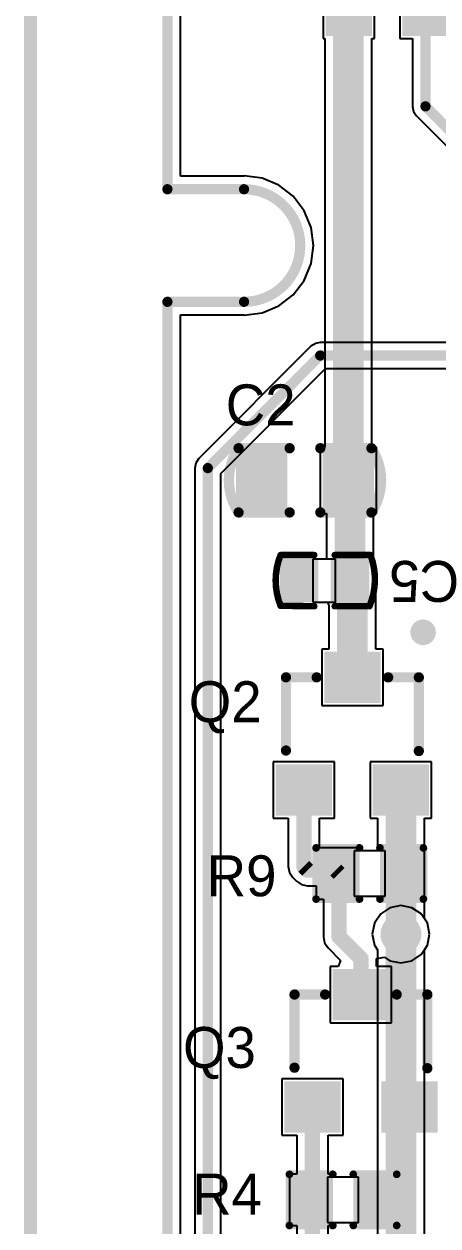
# Model space of a CAD drawing. Extents: x 10.58 to 11.54, y 9.91 to 15.27.
# Drawn here: x 10.598 to 10.917, y 13.875 to 14.8 of the extents above; entities that cross this region are included whole.
import ezdxf

# ---------------------------------------------------------------- set-up
doc = ezdxf.new("R2010")
doc.units = 0
doc.layers.get('0').update_dxf_attribs({"linetype": 'CONTINUOUS'})
for name, color, linetype in [('BOTTOMLAYER', 5, 'CONTINUOUS'), ('KEEPOUTLAYER', 6, 'CONTINUOUS'), ('MULTILAYER', 9, 'CONTINUOUS'), ('TOPLAYER', 1, 'CONTINUOUS'), ('TOPOVERLAY', 2, 'CONTINUOUS'), ('TOPPASTE', 8, 'CONTINUOUS'), ('TOPSOLDER', 216, 'CONTINUOUS'), ('VIAHOLELAYER', 16, 'CONTINUOUS')]:
    doc.layers.add(name, color=color, linetype=linetype)

# ---------------------------------------------------------------- blocks, each defined once
blk = doc.blocks.new('R_0402_28')
at = {"layer": 'TOPLAYER'}
for p, q in [((0.017, 0.0175), (-0.007, 0.0175)), ((-0.007, 0.0175), (-0.007, -0.0175)), ((0.017, -0.0175), (0.017, 0.0175)), ((-0.007, -0.0175), (0.017, -0.0175))]:
    blk.add_line(p, q, dxfattribs=at)
for points in [[(-0.006811, -0.01378), (-0.006811, 0.01378), (-0.030433, -0.01378), (-0.030433, 0.01378)], [(0.040433, -0.01378), (0.040433, 0.01378), (0.016811, -0.01378), (0.016811, 0.01378)]]:
    blk.add_solid(points, dxfattribs=at)
at = {"layer": 'TOPOVERLAY', "const_width": 0.005906}
for points in [[(-0.036339, 0.019685), (-0.002874, 0.019685)], [(-0.036339, -0.019685), (-0.036339, 0.019685)], [(0.012874, 0.019685), (0.046339, 0.019685)], [(0.046339, -0.019685), (0.046339, 0.019685)], [(-0.036339, -0.019685), (-0.002874, -0.019685)], [(0.012874, -0.019685), (0.046339, -0.019685)]]:
    blk.add_lwpolyline(points, dxfattribs=at)
at = {"layer": 'TOPOVERLAY', "const_width": 0.002953}
for points in [[(-0.037815, 0.019685, 1), (-0.034862, 0.019685, 1)], [(-0.037815, 0.019685, 1), (-0.034862, 0.019685, 1)], [(-0.00435, 0.019685, 1), (-0.001398, 0.019685, 1)], [(0.011398, 0.019685, 1), (0.01435, 0.019685, 1)], [(0.044862, 0.019685, 1), (0.047815, 0.019685, 1)], [(0.044862, 0.019685, 1), (0.047815, 0.019685, 1)], [(-0.037815, -0.019685, 1), (-0.034862, -0.019685, 1)], [(-0.037815, -0.019685, 1), (-0.034862, -0.019685, 1)], [(-0.00435, -0.019685, 1), (-0.001398, -0.019685, 1)], [(0.011398, -0.019685, 1), (0.01435, -0.019685, 1)], [(0.044862, -0.019685, 1), (0.047815, -0.019685, 1)], [(0.044862, -0.019685, 1), (0.047815, -0.019685, 1)]]:
    blk.add_lwpolyline(points, format="xyb", close=True, dxfattribs=at)
at = {"layer": 'TOPPASTE'}
for points in [[(-0.006811, -0.01378), (-0.006811, 0.01378), (-0.030433, -0.01378), (-0.030433, 0.01378)], [(0.040433, -0.01378), (0.040433, 0.01378), (0.016811, -0.01378), (0.016811, 0.01378)]]:
    blk.add_solid(points, dxfattribs=at)
at = {"layer": 'TOPSOLDER'}
for points in [[(-0.002811, -0.01778), (-0.002811, 0.01778), (-0.034433, -0.01778), (-0.034433, 0.01778)], [(0.044433, -0.01778), (0.044433, 0.01778), (0.012811, -0.01778), (0.012811, 0.01778)]]:
    blk.add_solid(points, dxfattribs=at)
blk = doc.blocks.new('R_0402_31')
at = {"layer": 'TOPLAYER'}
for p, q in [((0.017, 0.0175), (-0.007, 0.0175)), ((-0.007, 0.0175), (-0.007, -0.0175)), ((0.017, -0.0175), (0.017, 0.0175)), ((-0.007, -0.0175), (0.017, -0.0175))]:
    blk.add_line(p, q, dxfattribs=at)
for points in [[(-0.006811, -0.01378), (-0.006811, 0.01378), (-0.030433, -0.01378), (-0.030433, 0.01378)], [(0.040433, -0.01378), (0.040433, 0.01378), (0.016811, -0.01378), (0.016811, 0.01378)]]:
    blk.add_solid(points, dxfattribs=at)
at = {"layer": 'TOPOVERLAY', "const_width": 0.005906}
for points in [[(-0.002874, 0.019685), (-0.036339, 0.019685)], [(-0.036339, 0.019685), (-0.036339, -0.019685)], [(0.046339, 0.019685), (0.012874, 0.019685)], [(0.046339, 0.019685), (0.046339, -0.019685)], [(-0.002874, -0.019685), (-0.036339, -0.019685)], [(0.046339, -0.019685), (0.012874, -0.019685)]]:
    blk.add_lwpolyline(points, dxfattribs=at)
at = {"layer": 'TOPOVERLAY', "const_width": 0.002953}
for points in [[(-0.037815, 0.019685, 1), (-0.034862, 0.019685, 1)], [(-0.037815, 0.019685, 1), (-0.034862, 0.019685, 1)], [(-0.00435, 0.019685, 1), (-0.001398, 0.019685, 1)], [(0.011398, 0.019685, 1), (0.01435, 0.019685, 1)], [(0.044862, 0.019685, 1), (0.047815, 0.019685, 1)], [(0.044862, 0.019685, 1), (0.047815, 0.019685, 1)], [(-0.037815, -0.019685, 1), (-0.034862, -0.019685, 1)], [(-0.037815, -0.019685, 1), (-0.034862, -0.019685, 1)], [(-0.00435, -0.019685, 1), (-0.001398, -0.019685, 1)], [(0.011398, -0.019685, 1), (0.01435, -0.019685, 1)], [(0.044862, -0.019685, 1), (0.047815, -0.019685, 1)], [(0.044862, -0.019685, 1), (0.047815, -0.019685, 1)]]:
    blk.add_lwpolyline(points, format="xyb", close=True, dxfattribs=at)
at = {"layer": 'TOPPASTE'}
for points in [[(-0.006811, -0.01378), (-0.006811, 0.01378), (-0.030433, -0.01378), (-0.030433, 0.01378)], [(0.040433, -0.01378), (0.040433, 0.01378), (0.016811, -0.01378), (0.016811, 0.01378)]]:
    blk.add_solid(points, dxfattribs=at)
at = {"layer": 'TOPSOLDER'}
for points in [[(-0.002811, -0.01778), (-0.002811, 0.01778), (-0.034433, -0.01778), (-0.034433, 0.01778)], [(0.044433, -0.01778), (0.044433, 0.01778), (0.012811, -0.01778), (0.012811, 0.01778)]]:
    blk.add_solid(points, dxfattribs=at)
blk = doc.blocks.new('TU1501WNR_5PS_VOID___NL_36')
at = {"layer": 'TOPLAYER'}
for points in [[(-0.035827, 0.058598), (0.027165, 0.058598), (-0.035827, 0.133402), (0.027165, 0.133402)], [(0.379134, 0.058598), (0.442126, 0.058598), (0.379134, 0.133402), (0.442126, 0.133402)], [(0.074803, -0.130709), (0.102362, -0.130709), (0.074803, 0.00315), (0.102362, 0.00315)], [(0.133858, -0.130709), (0.161417, -0.130709), (0.133858, 0.00315), (0.161417, 0.00315)], [(0.192913, -0.130709), (0.220472, -0.130709), (0.192913, 0.00315), (0.220472, 0.00315)], [(0.251968, -0.130709), (0.279527, -0.130709), (0.251968, 0.00315), (0.279527, 0.00315)], [(0.311024, -0.130709), (0.338583, -0.130709), (0.311024, 0.00315), (0.338583, 0.00315)]]:
    blk.add_solid(points, dxfattribs=at)
at = {"layer": 'TOPOVERLAY', "const_width": 0.003937}
for points in [[(0, 0.169291), (0.413386, 0.169291)], [(0, 0), (0, 0.169291)], [(0.413386, 0), (0.413386, 0.169291)], [(0, 0), (0.413386, 0)]]:
    blk.add_lwpolyline(points, dxfattribs=at)
at = {"layer": 'TOPOVERLAY'}
for points, const_width in [([(-0.000984, 0.169291, 1), (0.000984, 0.169291, 1)], 0.001969), ([(-0.000984, 0.169291, 1), (0.000984, 0.169291, 1)], 0.001969), ([(0.412402, 0.169291, 1), (0.41437, 0.169291, 1)], 0.001969), ([(0.412402, 0.169291, 1), (0.41437, 0.169291, 1)], 0.001969), ([(-0.000984, 0, 1), (0.000984, 0, 1)], 0.001969), ([(-0.000984, 0, 1), (0.000984, 0, 1)], 0.001969), ([(0.412402, 0, 1), (0.41437, 0, 1)], 0.001969), ([(0.412402, 0, 1), (0.41437, 0, 1)], 0.001969), ([(0.053044, -0.047968, 1), (0.055997, -0.047968, 1)], 0.002953), ([(0.053076, -0.049, 1), (0.056029, -0.049, 1)], 0.002953)]:
    blk.add_lwpolyline(points, format="xyb", close=True, dxfattribs=dict(at, const_width=const_width))
at = {"layer": 'TOPOVERLAY', "const_width": 0.005906}
blk.add_lwpolyline([(0.054553, -0.049, -64.078045), (0.054521, -0.047968)], format="xyb", dxfattribs=at)
at = {"layer": 'TOPPASTE'}
for points in [[(-0.035827, 0.058598), (0.027165, 0.058598), (-0.035827, 0.133402), (0.027165, 0.133402)], [(0.379134, 0.058598), (0.442126, 0.058598), (0.379134, 0.133402), (0.442126, 0.133402)], [(0.074803, -0.130709), (0.102362, -0.130709), (0.074803, 0.00315), (0.102362, 0.00315)], [(0.133858, -0.130709), (0.161417, -0.130709), (0.133858, 0.00315), (0.161417, 0.00315)], [(0.192913, -0.130709), (0.220472, -0.130709), (0.192913, 0.00315), (0.220472, 0.00315)], [(0.251968, -0.130709), (0.279527, -0.130709), (0.251968, 0.00315), (0.279527, 0.00315)], [(0.311024, -0.130709), (0.338583, -0.130709), (0.311024, 0.00315), (0.338583, 0.00315)]]:
    blk.add_solid(points, dxfattribs=at)
at = {"layer": 'TOPSOLDER'}
for points in [[(-0.039827, 0.054599), (0.031165, 0.054599), (-0.039827, 0.137402), (0.031165, 0.137402)], [(0.375134, 0.054599), (0.446126, 0.054599), (0.375134, 0.137402), (0.446126, 0.137402)], [(0.070803, -0.134709), (0.106362, -0.134709), (0.070803, 0.00715), (0.106362, 0.00715)], [(0.129858, -0.134709), (0.165417, -0.134709), (0.129858, 0.00715), (0.165417, 0.00715)], [(0.188913, -0.134709), (0.224472, -0.134709), (0.188913, 0.00715), (0.224472, 0.00715)], [(0.247969, -0.134709), (0.283527, -0.134709), (0.247969, 0.00715), (0.283527, 0.00715)], [(0.307024, -0.134709), (0.342583, -0.134709), (0.307024, 0.00715), (0.342583, 0.00715)]]:
    blk.add_solid(points, dxfattribs=at)
blk = doc.blocks.new('C_0402_47')
at = {"layer": 'TOPLAYER'}
for p, q in [((0.008518, 0.0165), (-0.008982, 0.0165)), ((-0.008982, 0.0165), (-0.008982, -0.0165)), ((0.008518, -0.016), (0.008518, 0.0165)), ((-0.008982, -0.0165), (0.009018, -0.0165)), ((0.009018, -0.0165), (0.008518, -0.016))]:
    blk.add_line(p, q, dxfattribs=at)
for points in [[(-0.00884, -0.012795), (-0.00884, 0.012795), (-0.030494, -0.012795), (-0.030494, 0.012795)], [(0.03053, -0.012795), (0.03053, 0.012795), (0.008876, -0.012795), (0.008876, 0.012795)]]:
    blk.add_solid(points, dxfattribs=at)
at = {"layer": 'TOPOVERLAY', "const_width": 0.005}
for points in [[(-0.03382, -0.019341, -0.193022), (-0.033854, 0.01965)], [(0.035464, 0.019716, -0.191665), (0.034708, -0.019637)]]:
    blk.add_lwpolyline(points, format="xyb", dxfattribs=at)
at = {"layer": 'TOPOVERLAY', "const_width": 0.0025}
for points in [[(-0.035104, 0.01965, 1), (-0.032604, 0.01965, 1)], [(-0.03509, 0.019685, 1), (-0.03259, 0.019685, 1)], [(-0.009106, 0.019685, 1), (-0.006606, 0.019685, 1)], [(0.006642, 0.019685, 1), (0.009142, 0.019685, 1)], [(0.034214, 0.019716, 1), (0.036714, 0.019716, 1)], [(0.034225, 0.019685, 1), (0.036726, 0.019685, 1)], [(-0.03509, -0.019291, 1), (-0.03259, -0.019291, 1)], [(-0.03507, -0.019341, 1), (-0.03257, -0.019341, 1)], [(-0.009106, -0.019685, 1), (-0.006606, -0.019685, 1)], [(0.006642, -0.019685, 1), (0.009142, -0.019685, 1)], [(0.033438, -0.019685, 1), (0.035938, -0.019685, 1)], [(0.033458, -0.019637, 1), (0.035958, -0.019637, 1)]]:
    blk.add_lwpolyline(points, format="xyb", close=True, dxfattribs=at)
at = {"layer": 'TOPOVERLAY', "const_width": 0.005}
for points in [[(-0.03384, 0.019685), (-0.007856, 0.019685)], [(0.007892, 0.019685), (0.035476, 0.019685)], [(-0.03384, -0.019291), (-0.007856, -0.019685)], [(0.007892, -0.019685), (0.034688, -0.019685)]]:
    blk.add_lwpolyline(points, dxfattribs=at)
at = {"layer": 'TOPPASTE'}
for points in [[(-0.00884, -0.012795), (-0.00884, 0.012795), (-0.030494, -0.012795), (-0.030494, 0.012795)], [(0.03053, -0.012795), (0.03053, 0.012795), (0.008876, -0.012795), (0.008876, 0.012795)]]:
    blk.add_solid(points, dxfattribs=at)
at = {"layer": 'TOPSOLDER'}
for points in [[(-0.00484, -0.016795), (-0.00484, 0.016795), (-0.034494, -0.016795), (-0.034494, 0.016795)], [(0.03453, -0.016795), (0.03453, 0.016795), (0.004876, -0.016795), (0.004876, 0.016795)]]:
    blk.add_solid(points, dxfattribs=at)
blk = doc.blocks.new('C_0603_50')
at = {"layer": 'TOPLAYER'}
for points in [[(-0.017717, -0.019685), (-0.017717, 0.019685), (-0.049213, -0.019685), (-0.049213, 0.019685)], [(0.049213, -0.019685), (0.049213, 0.019685), (0.017717, -0.019685), (0.017717, 0.019685)]]:
    blk.add_solid(points, dxfattribs=at)
at = {"layer": 'TOPOVERLAY', "const_width": 0.007874}
for points in [[(-0.051181, -0.024708, -0.302775), (-0.051181, 0.024708)], [(0.051181, 0.024708, -0.302775), (0.051181, -0.024708)]]:
    blk.add_lwpolyline(points, format="xyb", dxfattribs=at)
at = {"layer": 'TOPOVERLAY', "const_width": 0.003937}
for points in [[(-0.05315, 0.024708, 1), (-0.049213, 0.024708, 1)], [(-0.05315, 0.024708, 1), (-0.049213, 0.024708, 1)], [(-0.01378, 0.024708, 1), (-0.009843, 0.024708, 1)], [(0.009843, 0.024708, 1), (0.01378, 0.024708, 1)], [(0.049213, 0.024708, 1), (0.05315, 0.024708, 1)], [(0.049213, 0.024708, 1), (0.05315, 0.024708, 1)], [(-0.05315, -0.024708, 1), (-0.049213, -0.024708, 1)], [(-0.05315, -0.024708, 1), (-0.049213, -0.024708, 1)], [(-0.01378, -0.024708, 1), (-0.009843, -0.024708, 1)], [(0.009843, -0.024708, 1), (0.01378, -0.024708, 1)], [(0.049213, -0.024708, 1), (0.05315, -0.024708, 1)], [(0.049213, -0.024708, 1), (0.05315, -0.024708, 1)]]:
    blk.add_lwpolyline(points, format="xyb", close=True, dxfattribs=at)
at = {"layer": 'TOPOVERLAY', "const_width": 0.007874}
for points in [[(-0.051181, 0.024708), (-0.011811, 0.024708)], [(0.011811, 0.024708), (0.051181, 0.024708)], [(-0.051181, -0.024708), (-0.011811, -0.024708)], [(0.011811, -0.024708), (0.051181, -0.024708)]]:
    blk.add_lwpolyline(points, dxfattribs=at)
at = {"layer": 'TOPPASTE'}
for points in [[(-0.017717, -0.019685), (-0.017717, 0.019685), (-0.049213, -0.019685), (-0.049213, 0.019685)], [(0.049213, -0.019685), (0.049213, 0.019685), (0.017717, -0.019685), (0.017717, 0.019685)]]:
    blk.add_solid(points, dxfattribs=at)
at = {"layer": 'TOPSOLDER'}
for points in [[(-0.013717, -0.023685), (-0.013717, 0.023685), (-0.053213, -0.023685), (-0.053213, 0.023685)], [(0.053213, -0.023685), (0.053213, 0.023685), (0.013717, -0.023685), (0.013717, 0.023685)]]:
    blk.add_solid(points, dxfattribs=at)
blk = doc.blocks.new('SOT_23_59')
at = {"layer": 'TOPLAYER'}
for points in [[(-0.017716, -0.015748), (0.017716, -0.015748), (-0.017716, 0.015748), (0.017716, 0.015748)], [(-0.055118, -0.102362), (-0.019685, -0.102362), (-0.055118, -0.070866), (-0.019685, -0.070866)], [(0.019686, -0.102362), (0.055119, -0.102362), (0.019686, -0.070866), (0.055119, -0.070866)]]:
    blk.add_solid(points, dxfattribs=at)
at = {"layer": 'TOPOVERLAY', "const_width": 0.003937}
for points in [[(-0.05315, 0, 1), (-0.049213, 0, 1)], [(-0.05315, 0, 1), (-0.049213, 0, 1)], [(-0.029528, 0, 1), (-0.025591, 0, 1)], [(0.025591, 0, 1), (0.029528, 0, 1)], [(0.049213, 0, 1), (0.05315, 0, 1)], [(0.049213, 0, 1), (0.05315, 0, 1)], [(-0.05315, -0.056299, 1), (-0.049213, -0.056299, 1)], [(0.049213, -0.056693, 1), (0.05315, -0.056693, 1)]]:
    blk.add_lwpolyline(points, format="xyb", close=True, dxfattribs=at)
at = {"layer": 'TOPOVERLAY', "const_width": 0.007874}
for points in [[(-0.051181, 0), (-0.027559, 0)], [(-0.051181, -0.056299), (-0.051181, 0)], [(0.027559, 0), (0.051181, 0)], [(0.051181, -0.056693), (0.051181, 0)]]:
    blk.add_lwpolyline(points, dxfattribs=at)
at = {"layer": 'TOPPASTE'}
for points in [[(-0.017716, -0.015748), (0.017716, -0.015748), (-0.017716, 0.015748), (0.017716, 0.015748)], [(-0.055118, -0.102362), (-0.019685, -0.102362), (-0.055118, -0.070866), (-0.019685, -0.070866)], [(0.019686, -0.102362), (0.055119, -0.102362), (0.019686, -0.070866), (0.055119, -0.070866)]]:
    blk.add_solid(points, dxfattribs=at)
at = {"layer": 'TOPSOLDER'}
for points in [[(-0.021716, -0.019748), (0.021716, -0.019748), (-0.021716, 0.019748), (0.021716, 0.019748)], [(-0.059118, -0.106362), (-0.015685, -0.106362), (-0.059118, -0.066866), (-0.015685, -0.066866)], [(0.015686, -0.106362), (0.059118, -0.106362), (0.015686, -0.066866), (0.059118, -0.066866)]]:
    blk.add_solid(points, dxfattribs=at)
blk = doc.blocks.new('SOT_23_60')
at = {"layer": 'TOPLAYER'}
for points in [[(-0.017716, -0.015748), (0.017716, -0.015748), (-0.017716, 0.015748), (0.017716, 0.015748)], [(-0.055118, -0.102362), (-0.019685, -0.102362), (-0.055118, -0.070866), (-0.019685, -0.070866)], [(0.019686, -0.102362), (0.055119, -0.102362), (0.019686, -0.070866), (0.055119, -0.070866)]]:
    blk.add_solid(points, dxfattribs=at)
at = {"layer": 'TOPOVERLAY', "const_width": 0.003937}
for points in [[(-0.05315, 0, 1), (-0.049213, 0, 1)], [(-0.05315, 0, 1), (-0.049213, 0, 1)], [(-0.029528, 0, 1), (-0.025591, 0, 1)], [(0.025591, 0, 1), (0.029528, 0, 1)], [(0.049213, 0, 1), (0.05315, 0, 1)], [(0.049213, 0, 1), (0.05315, 0, 1)], [(-0.05315, -0.056299, 1), (-0.049213, -0.056299, 1)], [(0.049213, -0.056693, 1), (0.05315, -0.056693, 1)]]:
    blk.add_lwpolyline(points, format="xyb", close=True, dxfattribs=at)
at = {"layer": 'TOPOVERLAY', "const_width": 0.007874}
for points in [[(-0.051181, 0), (-0.027559, 0)], [(-0.051181, -0.056299), (-0.051181, 0)], [(0.027559, 0), (0.051181, 0)], [(0.051181, -0.056693), (0.051181, 0)]]:
    blk.add_lwpolyline(points, dxfattribs=at)
at = {"layer": 'TOPPASTE'}
for points in [[(-0.017716, -0.015748), (0.017716, -0.015748), (-0.017716, 0.015748), (0.017716, 0.015748)], [(-0.055118, -0.102362), (-0.019685, -0.102362), (-0.055118, -0.070866), (-0.019685, -0.070866)], [(0.019686, -0.102362), (0.055119, -0.102362), (0.019686, -0.070866), (0.055119, -0.070866)]]:
    blk.add_solid(points, dxfattribs=at)
at = {"layer": 'TOPSOLDER'}
for points in [[(-0.021716, -0.019748), (0.021716, -0.019748), (-0.021716, 0.019748), (0.021716, 0.019748)], [(-0.059118, -0.106362), (-0.015685, -0.106362), (-0.059118, -0.066866), (-0.015685, -0.066866)], [(0.015686, -0.106362), (0.059118, -0.106362), (0.015686, -0.066866), (0.059118, -0.066866)]]:
    blk.add_solid(points, dxfattribs=at)

msp = doc.modelspace()

# ---------------------------------------------------------------- linework, layer by layer
at = {"layer": 'BOTTOMLAYER'}
for p, q in [((10.718394, 14.683002), (10.718394, 15.092065)), ((10.767414, 14.683002), (10.718394, 14.683002)), ((10.781289, 14.681441), (10.767414, 14.683268)), ((10.767414, 14.683268), (10.767414, 14.683002)), ((10.794218, 14.676085), (10.781289, 14.681441)), ((10.805321, 14.667566), (10.794218, 14.676085)), ((10.81384, 14.656463), (10.805321, 14.667566)), ((10.819195, 14.643534), (10.81384, 14.656463)), ((10.821022, 14.629659), (10.819195, 14.643534)), ((10.819195, 14.615785), (10.821022, 14.629659)), ((10.81384, 14.602855), (10.819195, 14.615785)), ((10.805321, 14.591753), (10.81384, 14.602855)), ((10.794218, 14.583233), (10.805321, 14.591753)), ((10.718394, 12.651505), (10.718394, 14.576317)), ((10.718394, 14.576317), (10.767414, 14.576317)), ((10.767414, 14.576051), (10.781289, 14.577878)), ((10.767414, 14.576317), (10.767414, 14.576051)), ((10.781289, 14.577878), (10.794218, 14.583233)), ((10.818979, 14.55211), (10.732365, 14.465496)), ((10.821155, 14.553563), (10.818979, 14.55211)), ((10.822235, 14.554285), (10.821155, 14.553563)), ((10.826075, 14.555049), (10.822235, 14.554285)), ((11.025258, 14.555049), (10.826075, 14.555049)), ((10.749496, 14.454243), (10.830232, 14.534979)), ((10.830232, 14.534979), (11.025258, 14.534979)), ((10.732365, 14.465496), (10.73019, 14.46224)), ((10.73019, 14.46224), (10.729426, 14.4584)), ((10.729426, 14.4584), (10.729426, 12.845801)), ((10.749496, 12.849958), (10.749496, 14.454243)), ((10.88828, 14.121816), (10.879831, 14.120135)), ((10.896729, 14.120135), (10.88828, 14.121816)), ((10.872669, 14.11535), (10.867883, 14.108187)), ((10.879831, 14.120135), (10.872669, 14.11535)), ((10.903891, 14.11535), (10.896729, 14.120135)), ((10.908677, 14.108187), (10.903891, 14.11535)), ((10.867883, 14.108187), (10.866202, 14.099738)), ((10.910358, 14.099738), (10.908677, 14.108187)), ((10.866202, 14.099738), (10.867883, 14.09129)), ((10.908677, 14.09129), (10.910358, 14.099738)), ((10.867883, 14.09129), (10.870216, 14.087797)), ((10.870216, 14.087797), (10.870216, 12.451951)), ((10.906344, 14.087797), (10.908677, 14.09129)), ((10.906344, 12.453537), (10.906344, 14.087797))]:
    msp.add_line(p, q, dxfattribs=at)
for points, const_width in [([(10.739461, 14.4584), (10.826075, 14.545014)], 0.007874), ([(10.826075, 14.545014), (11.037493, 14.545014)], 0.007874), ([(10.739461, 12.845801), (10.739461, 14.4584)], 0.007874), ([(10.88828, 12.451951), (10.88828, 14.099738)], 0.023622)]:
    msp.add_lwpolyline(points, dxfattribs=dict(at, const_width=const_width))
for points, const_width in [([(10.824107, 14.545014, 1), (10.828044, 14.545014, 1)], 0.003937), ([(10.824107, 14.545014, 1), (10.828044, 14.545014, 1)], 0.003937), ([(10.737493, 14.4584, 1), (10.74143, 14.4584, 1)], 0.003937), ([(10.737493, 14.4584, 1), (10.74143, 14.4584, 1)], 0.003937), ([(10.900438, 14.332101, 1), (10.91028, 14.332101, 1)], 0.009843), ([(10.880406, 14.099738, 1), (10.896154, 14.099738, 1)], 0.015748), ([(10.882375, 14.099738, 1), (10.894186, 14.099738, 1)], 0.011811)]:
    msp.add_lwpolyline(points, format="xyb", close=True, dxfattribs=dict(at, const_width=const_width))
at = {"layer": 'KEEPOUTLAYER'}
for points, const_width in [([(10.602847, 12.93514), (10.602847, 15.102101)], 0.01), ([(10.708359, 14.672966), (10.708359, 15.102101)], 0.007874), ([(10.708359, 14.672966), (10.767414, 14.672966)], 0.007874), ([(10.708359, 14.586352), (10.767414, 14.586352)], 0.007874), ([(10.708359, 12.641469), (10.708359, 14.586352)], 0.007874)]:
    msp.add_lwpolyline(points, dxfattribs=dict(at, const_width=const_width))
at = {"layer": 'KEEPOUTLAYER', "const_width": 0.003937}
for points in [[(10.70639, 14.672966, 1), (10.710327, 14.672966, 1)], [(10.70639, 14.672966, 1), (10.710327, 14.672966, 1)], [(10.765446, 14.672966, 1), (10.769383, 14.672966, 1)], [(10.765446, 14.672966, 1), (10.769383, 14.672966, 1)], [(10.70639, 14.586352, 1), (10.710327, 14.586352, 1)], [(10.70639, 14.586352, 1), (10.710327, 14.586352, 1)], [(10.765446, 14.586352, 1), (10.769383, 14.586352, 1)], [(10.765446, 14.586352, 1), (10.769383, 14.586352, 1)]]:
    msp.add_lwpolyline(points, format="xyb", close=True, dxfattribs=at)
at = {"layer": 'KEEPOUTLAYER', "const_width": 0.007874}
msp.add_lwpolyline([(10.767414, 14.672966, -1), (10.767414, 14.586352)], format="xyb", dxfattribs=at)
at = {"layer": 'MULTILAYER'}
for points, const_width in [([(10.900438, 14.332101, 1), (10.91028, 14.332101, 1)], 0.009843), ([(10.880406, 14.099738, 1), (10.896154, 14.099738, 1)], 0.015748)]:
    msp.add_lwpolyline(points, format="xyb", close=True, dxfattribs=dict(at, const_width=const_width))
at = {"layer": 'TOPLAYER'}
for p, q in [((10.718394, 14.683002), (10.718394, 14.978302)), ((10.828456, 14.934664), (10.828456, 14.788995)), ((10.867826, 14.788995), (10.867826, 14.934664)), ((10.887512, 14.934664), (10.887512, 14.788995)), ((10.828456, 14.788995), (10.82976, 14.788995)), ((10.82976, 14.788995), (10.82976, 14.474591)), ((10.865887, 14.474591), (10.865887, 14.788995)), ((10.865887, 14.788995), (10.867826, 14.788995)), ((10.887512, 14.788995), (10.897161, 14.788995)), ((10.897161, 14.788995), (10.897161, 14.736727)), ((10.897161, 14.736727), (10.897161, 14.736727)), ((10.897161, 14.736727), (10.897161, 14.736727)), ((10.897161, 14.736727), (10.897925, 14.732887)), ((10.897925, 14.732887), (10.900101, 14.729631)), ((10.900101, 14.729631), (10.923127, 14.706605)), ((10.767414, 14.683002), (10.718394, 14.683002)), ((10.781289, 14.681441), (10.767414, 14.683268)), ((10.767414, 14.683268), (10.767414, 14.683002)), ((10.794218, 14.676085), (10.781289, 14.681441)), ((10.805321, 14.667566), (10.794218, 14.676085)), ((10.81384, 14.656463), (10.805321, 14.667566)), ((10.819195, 14.643534), (10.81384, 14.656463)), ((10.821022, 14.629659), (10.819195, 14.643534)), ((10.819195, 14.615785), (10.821022, 14.629659)), ((10.81384, 14.602855), (10.819195, 14.615785)), ((10.805321, 14.591753), (10.81384, 14.602855)), ((10.794218, 14.583233), (10.805321, 14.591753)), ((10.718394, 12.651505), (10.718394, 14.576317)), ((10.718394, 14.576317), (10.767414, 14.576317)), ((10.767414, 14.576051), (10.781289, 14.577878)), ((10.767414, 14.576317), (10.767414, 14.576051)), ((10.781289, 14.577878), (10.794218, 14.583233)), ((10.82976, 14.474591), (10.82617, 14.474591)), ((10.82617, 14.474591), (10.82617, 14.42341)), ((10.869477, 14.474591), (10.865887, 14.474591)), ((10.869477, 14.42341), (10.869477, 14.474591)), ((10.82617, 14.42341), (10.830998, 14.42341)), ((10.830998, 14.42341), (10.830998, 14.388301)), ((10.867125, 14.377557), (10.867125, 14.42341)), ((10.867125, 14.42341), (10.869477, 14.42341)), ((10.830998, 14.388301), (10.820377, 14.388301)), ((10.820377, 14.388301), (10.820377, 14.355301)), ((10.867567, 14.376897), (10.867125, 14.377557)), ((10.868942, 14.369984), (10.867567, 14.376897)), ((10.868942, 14.319054), (10.868942, 14.369984)), ((10.820377, 14.355301), (10.83233, 14.355301)), ((10.83233, 14.355301), (10.83233, 14.3531)), ((10.83233, 14.3531), (10.832814, 14.3531)), ((10.832814, 14.3531), (10.832814, 14.319054)), ((10.832814, 14.319054), (10.827256, 14.319054)), ((10.827256, 14.319054), (10.827256, 14.275747)), ((10.8745, 14.319054), (10.868942, 14.319054)), ((10.8745, 14.275747), (10.8745, 14.319054)), ((10.827256, 14.275747), (10.8745, 14.275747)), ((10.837098, 14.23244), (10.789855, 14.23244)), ((10.789855, 14.23244), (10.789855, 14.189133)), ((10.837098, 14.189133), (10.837098, 14.23244)), ((10.911902, 14.23244), (10.864658, 14.23244)), ((10.864658, 14.23244), (10.864658, 14.189133)), ((10.911902, 14.189133), (10.911902, 14.23244)), ((10.789855, 14.189133), (10.801434, 14.189133)), ((10.801434, 14.189133), (10.801434, 14.151983)), ((10.825519, 14.166186), (10.825519, 14.189133)), ((10.825519, 14.189133), (10.837098, 14.189133)), ((10.864658, 14.189133), (10.870216, 14.189133)), ((10.870216, 14.189133), (10.870216, 14.166186)), ((10.906344, 14.11168), (10.906344, 14.189133)), ((10.906344, 14.189133), (10.911902, 14.189133)), ((10.858353, 14.166186), (10.825519, 14.166186)), ((10.858353, 14.164001), (10.858353, 14.166186)), ((10.870164, 14.164001), (10.858353, 14.164001)), ((10.870216, 14.166186), (10.870164, 14.166186)), ((10.870164, 14.166186), (10.870164, 14.164001)), ((10.801434, 14.151983), (10.801434, 14.151983)), ((10.801434, 14.151983), (10.802351, 14.147374)), ((10.802351, 14.147374), (10.804961, 14.143468)), ((10.804961, 14.143468), (10.807844, 14.140585)), ((10.807844, 14.140585), (10.81175, 14.137975)), ((10.81175, 14.137975), (10.816359, 14.137058)), ((10.816359, 14.137058), (10.816359, 14.137058)), ((10.816359, 14.137058), (10.82292, 14.137058)), ((10.82292, 14.137058), (10.82292, 14.126816)), ((10.82292, 14.126816), (10.828594, 14.126816)), ((10.828594, 14.126816), (10.828594, 14.097823)), ((10.908677, 14.108187), (10.906344, 14.11168)), ((10.910358, 14.099738), (10.908677, 14.108187)), ((10.828594, 14.097823), (10.828594, 14.097823)), ((10.828594, 14.097823), (10.829511, 14.093214)), ((10.829511, 14.093214), (10.832121, 14.089307)), ((10.908677, 14.09129), (10.910358, 14.099738)), ((10.832121, 14.089307), (10.841776, 14.079653)), ((10.896729, 14.079341), (10.903891, 14.084127)), ((10.903891, 14.084127), (10.908677, 14.09129)), ((10.839862, 14.075034), (10.833837, 14.075034)), ((10.833837, 14.075034), (10.833837, 14.031727)), ((10.841776, 14.079653), (10.839862, 14.075034)), ((10.869501, 14.08094), (10.869681, 14.081036)), ((10.869501, 14.075034), (10.869501, 14.08094)), ((10.881081, 14.075034), (10.869501, 14.075034)), ((10.869681, 14.081036), (10.875548, 14.082204)), ((10.875548, 14.082204), (10.879831, 14.079341)), ((10.879831, 14.079341), (10.88828, 14.077661)), ((10.881081, 14.031727), (10.881081, 14.075034)), ((10.88828, 14.077661), (10.896729, 14.079341)), ((10.833837, 14.031727), (10.881081, 14.031727)), ((10.843679, 13.988419), (10.796435, 13.988419)), ((10.796435, 13.988419), (10.796435, 13.945112)), ((10.843679, 13.945112), (10.843679, 13.988419)), ((10.796435, 13.945112), (10.808015, 13.945112)), ((10.808015, 13.945112), (10.808015, 13.915065)), ((10.8321, 13.915065), (10.8321, 13.945112)), ((10.8321, 13.945112), (10.843679, 13.945112)), ((10.808015, 13.915065), (10.802341, 13.915065)), ((10.802341, 13.915065), (10.802341, 13.875695)), ((10.837774, 13.915065), (10.8321, 13.915065)), ((10.837774, 13.91288), (10.837774, 13.915065)), ((10.855679, 13.91288), (10.837774, 13.91288)), ((10.855679, 13.87788), (10.855679, 13.91288)), ((10.802341, 13.875695), (10.808016, 13.875695)), ((10.808016, 13.875695), (10.808016, 13.837239)), ((10.832101, 13.837239), (10.832101, 13.875695)), ((10.832101, 13.875695), (10.837774, 13.875695)), ((10.837774, 13.875695), (10.837774, 13.87788)), ((10.837774, 13.87788), (10.855679, 13.87788))]:
    msp.add_line(p, q, dxfattribs=at)
for points, const_width in [([(10.847823, 14.449001), (10.847823, 14.861512)], 0.023622), ([(10.907197, 14.736727), (10.907197, 14.86183)], 0.007874), ([(10.907197, 14.736727), (10.933162, 14.710762)], 0.007874), ([(10.847823, 14.449001), (10.849062, 14.447762)], 0.023622), ([(10.849062, 14.371801), (10.849062, 14.447762)], 0.023622), ([(10.849062, 14.371801), (10.850878, 14.369984)], 0.023622), ([(10.850878, 14.297401), (10.850878, 14.369984)], 0.023622), ([(10.813477, 14.151983), (10.813477, 14.210786)], 0.011811), ([(10.88828, 14.099738), (10.88828, 14.210786)], 0.023622), ([(10.813477, 14.151983), (10.816359, 14.149101)], 0.011811), ([(10.816359, 14.149101), (10.838037, 14.149101)], 0.011811), ([(10.838037, 14.149101), (10.840637, 14.146501)], 0.011811), ([(10.840637, 14.097823), (10.840637, 14.146501)], 0.011811), ([(10.840637, 14.097823), (10.857459, 14.081001)], 0.011811), ([(10.857459, 14.05338), (10.857459, 14.081001)], 0.011811), ([(10.820057, 13.89538), (10.820057, 13.966766)], 0.011811), ([(10.820057, 13.89538), (10.820059, 13.895378)], 0.011811), ([(10.820059, 13.819523), (10.820059, 13.895378)], 0.011811)]:
    msp.add_lwpolyline(points, dxfattribs=dict(at, const_width=const_width))
for points, const_width in [([(10.905228, 14.736727, 1), (10.909165, 14.736727, 1)], 0.003937), ([(10.905228, 14.736727, 1), (10.909165, 14.736727, 1)], 0.003937), ([(10.841918, 14.449001, 1), (10.853729, 14.449001, 1)], 0.011811), ([(10.841918, 14.449001, 1), (10.853729, 14.449001, 1)], 0.011811), ([(10.843156, 14.447762, 1), (10.854967, 14.447762, 1)], 0.011811), ([(10.843156, 14.447762, 1), (10.854967, 14.447762, 1)], 0.011811), ([(10.843156, 14.371801, 1), (10.854967, 14.371801, 1)], 0.011811), ([(10.843156, 14.371801, 1), (10.854967, 14.371801, 1)], 0.011811), ([(10.844973, 14.369984, 1), (10.856784, 14.369984, 1)], 0.011811), ([(10.844973, 14.369984, 1), (10.856784, 14.369984, 1)], 0.011811), ([(10.900438, 14.332101, 1), (10.91028, 14.332101, 1)], 0.009843), ([(10.844973, 14.297401, 1), (10.856784, 14.297401, 1)], 0.011811), ([(10.810524, 14.210786, 1), (10.816429, 14.210786, 1)], 0.005906), ([(10.882375, 14.210786, 1), (10.894186, 14.210786, 1)], 0.011811), ([(10.810524, 14.151983, 1), (10.816429, 14.151983, 1)], 0.005906), ([(10.810524, 14.151983, 1), (10.816429, 14.151983, 1)], 0.005906), ([(10.813406, 14.149101, 1), (10.819311, 14.149101, 1)], 0.005906), ([(10.813406, 14.149101, 1), (10.819311, 14.149101, 1)], 0.005906), ([(10.835084, 14.149101, 1), (10.840989, 14.149101, 1)], 0.005906), ([(10.835084, 14.149101, 1), (10.840989, 14.149101, 1)], 0.005906), ([(10.837684, 14.146501, 1), (10.84359, 14.146501, 1)], 0.005906), ([(10.837684, 14.146501, 1), (10.84359, 14.146501, 1)], 0.005906), ([(10.880406, 14.099738, 1), (10.896154, 14.099738, 1)], 0.015748), ([(10.837684, 14.097823, 1), (10.84359, 14.097823, 1)], 0.005906), ([(10.837684, 14.097823, 1), (10.84359, 14.097823, 1)], 0.005906), ([(10.882375, 14.099738, 1), (10.894186, 14.099738, 1)], 0.011811), ([(10.854506, 14.081001, 1), (10.860411, 14.081001, 1)], 0.005906), ([(10.854506, 14.081001, 1), (10.860411, 14.081001, 1)], 0.005906), ([(10.854506, 14.05338, 1), (10.860411, 14.05338, 1)], 0.005906), ([(10.817104, 13.966766, 1), (10.82301, 13.966766, 1)], 0.005906), ([(10.817104, 13.89538, 1), (10.82301, 13.89538, 1)], 0.005906), ([(10.817104, 13.89538, 1), (10.82301, 13.89538, 1)], 0.005906), ([(10.817106, 13.895378, 1), (10.823011, 13.895378, 1)], 0.005906), ([(10.817106, 13.895378, 1), (10.823011, 13.895378, 1)], 0.005906)]:
    msp.add_lwpolyline(points, format="xyb", close=True, dxfattribs=dict(at, const_width=const_width))
at = {"layer": 'VIAHOLELAYER'}
for points, const_width in [([(10.902406, 14.332101, 1), (10.908311, 14.332101, 1)], 0.005906), ([(10.882375, 14.099738, 1), (10.894186, 14.099738, 1)], 0.011811)]:
    msp.add_lwpolyline(points, format="xyb", close=True, dxfattribs=dict(at, const_width=const_width))

# ---------------------------------------------------------------- block references
for name, p, rotation in [('TU1501WNR_5PS_VOID___NL_36', (10.759559, 14.925609), 360), ('C_0603_50', (10.814359, 14.449001), 360), ('C_0402_47', (10.829359, 14.371801), 360), ('SOT_23_59', (10.850878, 14.297401), 360), ('R_0402_28', (10.859259, 14.146501), 360), ('SOT_23_60', (10.857459, 14.05338), 360), ('R_0402_31', (10.848679, 13.89538), 180)]:
    msp.add_blockref(name, p, dxfattribs=dict(rotation=rotation))

# ---------------------------------------------------------------- texts
at = {"layer": 'TOPOVERLAY'}
for s, rotation, p in [('C2', 360, (10.753259, 14.491301)), ('C5', 180, (10.933159, 14.38698)), ('Q2', 360, (10.724778, 14.262901)), ('R9', 360, (10.738561, 14.129001)), ('Q3', 360, (10.720359, 13.99688)), ('R4', 360, (10.727359, 13.884101))]:
    msp.add_text(s, height=0.031496, rotation=rotation, dxfattribs=at).set_placement(p)

doc.saveas('drawing.dxf')
